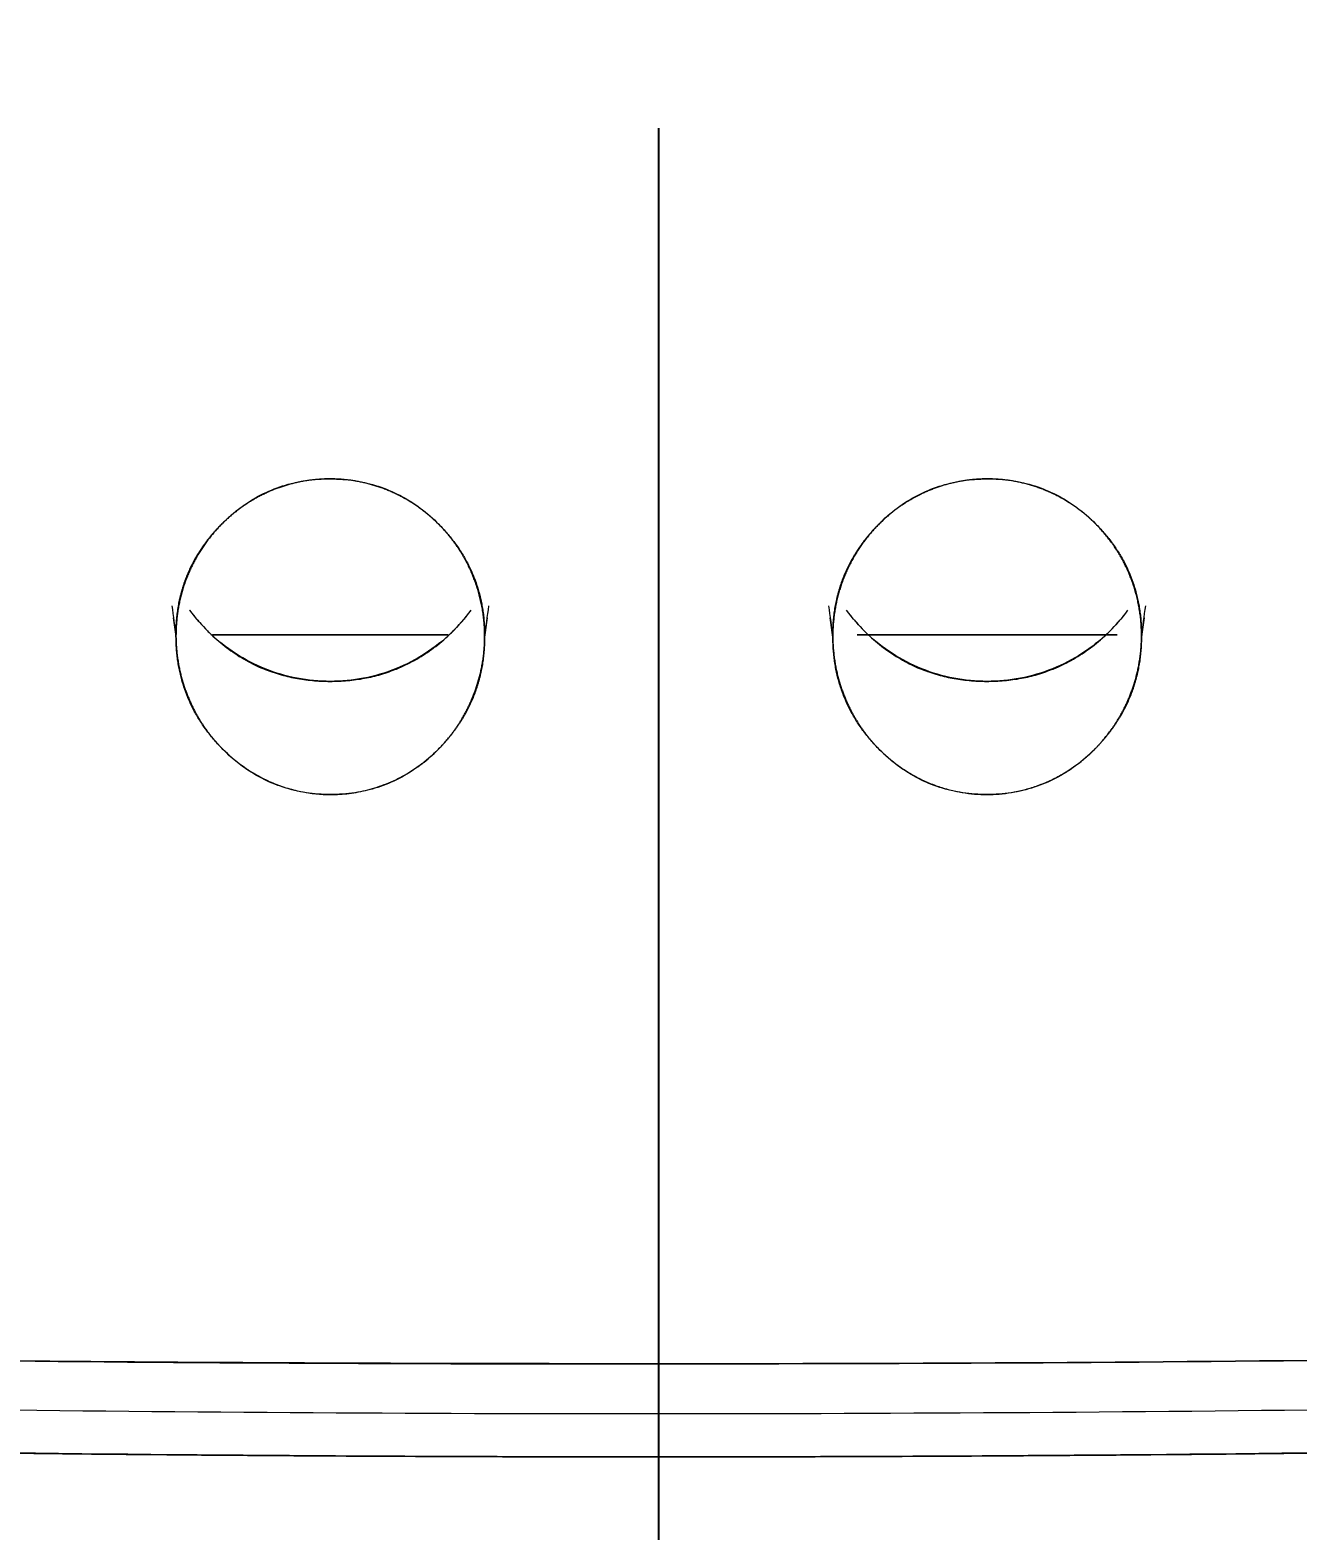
# Model space of a CAD drawing. Header units: inches. Extents: x 1105 to 1525, y -292 to 302.
# Drawn here: x 1208.25 to 1214.19, y 202.73 to 209.77 of the extents above; entities that cross this region are included whole.
import ezdxf

# ---------------------------------------------------------------- set-up
doc = ezdxf.new("R2010")
doc.units = ezdxf.units.IN
doc.header["$LTSCALE"] = 2.42
doc.header["$MEASUREMENT"] = 0
doc.header["$PDMODE"] = 3
doc.header["$PDSIZE"] = 0.3125
doc.linetypes.add('CENTER2', pattern=[1.125, 0.75, -0.125, 0.125, -0.125])
doc.layers.get('0').update_dxf_attribs({"linetype": 'CONTINUOUS'})
doc.layers.get('Defpoints').update_dxf_attribs({"linetype": 'CONTINUOUS'})
doc.layers.add('CENTER', color=1, linetype='CENTER2')
doc.layers.add('DIM', color=3, linetype='CONTINUOUS', lineweight=18)
doc.styles.get("Standard").update_dxf_attribs({"font": 'arial.ttf', "width": 0.8})
doc.dimstyles.new('ISO-25', dxfattribs={"dimtxt": 5, "dimasz": 2.5, "dimexe": 1.25, "dimexo": 0.625, "dimgap": 2, "dimtad": 1, "dimtih": 1, "dimtoh": 1, "dimdec": 1, "dimdsep": 46, "dimtxsty": 'Standard', "dimcen": 0, "dimclrd": 3, "dimclre": 3, "dimclrt": 4, "dimadec": 0, "dimazin": 0, "dimtfac": 1, "dimtdec": 1, "dimtmove": 0, "dimatfit": 3, "dimfxl": 1, "dimarcsym": 0})

# ---------------------------------------------------------------- blocks, each defined once
blk = doc.blocks.new('*D2')
at = {"layer": 'Defpoints', "color": 0, "transparency": 16777216}
for p in [(1211.2005, 267.02), (1309.6383, 267.02), (1211.2005, 196.6188)]:
    blk.add_point(p, dxfattribs=at)
at = {"layer": 'DIM', "color": 3, "lineweight": -2, "transparency": 16777216}
for p, q in [((1211.8255, 267.02), (1310.8883, 267.02)), ((1309.6383, 262.02), (1309.6383, 236.3722)), ((1309.6383, 201.6188), (1309.6383, 227.2665)), ((1211.8255, 196.6188), (1310.8883, 196.6188))]:
    blk.add_line(p, q, dxfattribs=at)
at = {"layer": 'DIM', "color": 3, "transparency": 16777216}
for points in [[(1308.805, 262.02), (1310.4717, 262.02), (1309.6383, 267.02)], [(1308.805, 201.6188), (1310.4717, 201.6188), (1309.6383, 196.6188)]]:
    blk.add_solid(points, dxfattribs=at)
at = {"layer": 'DIM', "color": 4, "transparency": 16777216, "insert": (1309.6383, 231.8194), "char_height": 5, "attachment_point": 5}
blk.add_mtext('70.4', dxfattribs=at)

msp = doc.modelspace()

# ---------------------------------------------------------------- linework, layer by layer
at = {"linetype": 'Continuous', "lineweight": 18}
for points, degree, knots in [([(1211.2005, 197.3335), (1208.9894, 197.3335), (1204.5666, 197.3897), (1197.9964, 197.6419), (1191.5539, 198.0594), (1185.3002, 198.6384), (1179.2959, 199.3732), (1173.5992, 200.2566), (1168.2643, 201.2804), (1163.3428, 202.4345), (1158.8825, 203.7078), (1154.926, 205.0881), (1151.5112, 206.5622), (1148.6716, 208.1157), (1146.4339, 209.7338), (1144.8201, 211.4008), (1143.8455, 213.1008), (1143.6282, 214.2451), (1143.6282, 214.8172)], 3, [0, 0, 0, 0, 0.0625, 0.125, 0.1875, 0.25, 0.3125, 0.375, 0.4375, 0.5, 0.5625, 0.625, 0.6875, 0.75, 0.8125, 0.875, 0.9375, 1, 1, 1, 1]), ([(1278.7728, 214.8172), (1278.7728, 214.2451), (1278.5555, 213.1008), (1277.5809, 211.4008), (1275.9671, 209.7338), (1273.7294, 208.1157), (1270.8898, 206.5623), (1267.475, 205.0882), (1263.5185, 203.7078), (1259.0582, 202.4345), (1254.1367, 201.2804), (1248.8018, 200.2566), (1243.1051, 199.3732), (1237.1008, 198.6384), (1230.8471, 198.0594), (1224.4046, 197.6419), (1217.8344, 197.3897), (1213.4116, 197.3335), (1211.2005, 197.3335)], 3, [0, 0, 0, 0, 0.0625, 0.125, 0.1875, 0.25, 0.3125, 0.375, 0.4375, 0.5, 0.5625, 0.625, 0.6875, 0.75, 0.8125, 0.875, 0.9375, 1, 1, 1, 1]), ([(1143.64, 214.4915), (1143.6528, 214.3141), (1143.7137, 213.8507), (1143.9269, 213.1028), (1144.3327, 212.2509), (1145.0892, 211.123), (1146.435, 209.7339), (1148.671, 208.1157), (1151.5127, 206.5624), (1154.9252, 205.0881), (1158.884, 203.7082), (1163.3422, 202.4343), (1168.2656, 201.2807), (1175.3767, 199.9152), (1185.1754, 198.5604), (1195.8067, 197.7259), (1204.5668, 197.3898), (1208.9893, 197.3335), (1211.2005, 197.3335)], 3, [0, 0, 0, 0, 0.019623, 0.051248, 0.082873, 0.114498, 0.177749, 0.240999, 0.304249, 0.367499, 0.430749, 0.493999, 0.557249, 0.620499, 0.747, 0.8735, 0.93675, 1, 1, 1, 1]), ([(1211.2005, 197.3335), (1213.4117, 197.3335), (1217.8342, 197.3898), (1226.5943, 197.7259), (1237.2256, 198.5604), (1247.0244, 199.9152), (1254.1354, 201.2807), (1259.0588, 202.4343), (1263.517, 203.7082), (1267.4758, 205.0881), (1270.8883, 206.5624), (1273.7299, 208.1157), (1275.5936, 209.4643), (1276.7733, 210.5673), (1277.7437, 211.6842), (1278.4933, 212.9931), (1278.7275, 214.0277), (1278.761, 214.4911)], 3, [0, 0, 0, 0, 0.063251, 0.126502, 0.253004, 0.379507, 0.442758, 0.506009, 0.56926, 0.632511, 0.695762, 0.759013, 0.822264, 0.85389, 0.885516, 0.948767, 1, 1, 1, 1]), ([(1143.9295, 213.0839), (1143.9841, 212.8998), (1144.1834, 212.3318), (1144.6379, 211.4837), (1145.2717, 210.6188), (1145.8671, 209.9587), (1146.418, 209.4238), (1147.179, 208.7599), (1148.2489, 207.9551), (1149.6564, 207.063), (1151.1044, 206.2669), (1152.6248, 205.5224), (1154.3819, 204.752), (1156.5304, 203.9171), (1159.0383, 203.0598), (1161.823, 202.2232), (1164.8105, 201.4329), (1167.8676, 200.7208), (1170.7913, 200.1178), (1173.4211, 199.6307), (1175.9188, 199.2099), (1178.5313, 198.8102), (1181.1796, 198.4476), (1183.8052, 198.126), (1186.3593, 197.8451), (1189.2101, 197.5679), (1192.5157, 197.2923), (1196.4288, 197.0274), (1200.9871, 196.7999), (1205.9859, 196.646), (1209.4619, 196.6156), (1211.2005, 196.6188)], 3, [0, 0, 0, 0, 0.01728, 0.053972, 0.083846, 0.106938, 0.125948, 0.145029, 0.183541, 0.221259, 0.25406, 0.283655, 0.317725, 0.357015, 0.399462, 0.442134, 0.485013, 0.527816, 0.565884, 0.597582, 0.625249, 0.655745, 0.689112, 0.715621, 0.743397, 0.772856, 0.807526, 0.848212, 0.894911, 0.947625, 1, 1, 1, 1]), ([(1211.2005, 196.6187), (1212.9275, 196.6156), (1216.3817, 196.6455), (1221.3499, 196.7975), (1225.8822, 197.0223), (1229.7737, 197.284), (1233.0617, 197.5564), (1235.8979, 197.8303), (1238.4394, 198.1079), (1241.0527, 198.4258), (1243.6893, 198.7842), (1246.2912, 199.1794), (1248.7797, 199.5955), (1251.4007, 200.0771), (1254.3163, 200.6735), (1257.3669, 201.3778), (1260.3507, 202.1596), (1263.1348, 202.9874), (1265.6452, 203.8358), (1267.799, 204.6622), (1269.5632, 205.4248), (1271.0923, 206.1619), (1272.552, 206.9506), (1273.9866, 207.8418), (1275.0913, 208.6552), (1275.8914, 209.3394), (1276.4739, 209.8958), (1277.0909, 210.5715), (1277.7334, 211.4382), (1278.2011, 212.297), (1278.407, 212.877), (1278.4665, 213.0777)], 3, [0, 0, 0, 0, 0.052064, 0.104502, 0.150958, 0.191431, 0.22592, 0.255225, 0.282857, 0.309228, 0.34242, 0.372757, 0.40028, 0.431812, 0.469681, 0.51226, 0.554914, 0.597363, 0.639585, 0.678668, 0.712558, 0.741996, 0.774623, 0.812204, 0.851455, 0.871332, 0.891416, 0.915275, 0.945229, 0.981313, 1, 1, 1, 1]), ([(1275.2769, 209.273), (1274.1945, 208.2636), (1270.1324, 205.7254), (1262.855, 202.9064), (1253.5924, 200.509), (1242.7007, 198.6254), (1230.5986, 197.3279), (1217.7503, 196.6664), (1211.2005, 196.6664)], 2, [0, 0, 0, 0.093758, 0.244799, 0.395839, 0.546879, 0.697919, 0.84896, 1, 1, 1]), ([(1208.9365, 206.9221), (1208.9365, 206.9273), (1208.9365, 206.9377), (1208.9368, 206.9531), (1208.9374, 206.9685), (1208.9382, 206.9837), (1208.9393, 206.9988), (1208.9407, 207.0137), (1208.9424, 207.0286), (1208.9444, 207.0433), (1208.9466, 207.058), (1208.9491, 207.0724), (1208.9519, 207.0868), (1208.9549, 207.1011), (1208.9582, 207.1152), (1208.9618, 207.1293), (1208.9657, 207.1432), (1208.9699, 207.1569), (1208.9743, 207.1706), (1208.979, 207.1842), (1208.984, 207.1976), (1208.9892, 207.2109), (1208.9948, 207.2241), (1209.0006, 207.2372), (1209.0067, 207.2501), (1209.013, 207.263), (1209.0197, 207.2757), (1209.0266, 207.2883), (1209.0337, 207.3008), (1209.0412, 207.3131), (1209.0489, 207.3254), (1209.0569, 207.3375), (1209.0652, 207.3495), (1209.0738, 207.3614), (1209.0826, 207.3731), (1209.0917, 207.3848), (1209.1011, 207.3963), (1209.1108, 207.4078), (1209.1207, 207.419), (1209.1309, 207.4302), (1209.1414, 207.4413), (1209.1756, 207.4761), (1209.2369, 207.5295), (1209.3328, 207.5895), (1209.436, 207.6321), (1209.5462, 207.6573), (1209.6609, 207.6649), (1209.7755, 207.6566), (1209.8856, 207.6308), (1209.9887, 207.5876), (1210.0845, 207.5271), (1210.1493, 207.4703), (1210.1895, 207.4283), (1210.2087, 207.4069), (1210.2269, 207.385), (1210.2441, 207.3627), (1210.2603, 207.34), (1210.2755, 207.3168), (1210.2898, 207.2932), (1210.303, 207.2692), (1210.3152, 207.2448), (1210.3264, 207.2199), (1210.3367, 207.1947), (1210.3459, 207.169), (1210.3542, 207.1428), (1210.3614, 207.1163), (1210.3677, 207.0893), (1210.3729, 207.0619), (1210.3772, 207.0341), (1210.3804, 207.0058), (1210.3827, 206.9772), (1210.384, 206.9481), (1210.384, 206.9286), (1210.384, 206.9188)], 3, [0, 0, 0, 0, 0.006744, 0.013439, 0.020085, 0.026686, 0.033244, 0.03976, 0.046238, 0.052679, 0.059086, 0.065462, 0.071809, 0.078129, 0.084426, 0.090701, 0.096958, 0.103198, 0.109425, 0.115642, 0.121851, 0.128054, 0.134255, 0.140456, 0.146659, 0.152869, 0.159086, 0.165315, 0.171557, 0.177816, 0.184093, 0.190392, 0.196715, 0.203065, 0.209444, 0.215855, 0.2223, 0.228781, 0.235301, 0.241862, 0.248467, 0.255117, 0.305417, 0.353779, 0.401458, 0.449766, 0.49997, 0.550144, 0.598451, 0.646169, 0.694621, 0.745066, 0.757689, 0.770154, 0.782477, 0.794675, 0.806765, 0.818763, 0.830687, 0.842556, 0.854387, 0.866198, 0.878009, 0.889837, 0.901701, 0.913619, 0.925609, 0.937688, 0.949873, 0.96218, 0.974627, 0.987229, 1, 1, 1, 1]), ([(1210.384, 206.9188), (1210.3841, 206.9235), (1210.3841, 206.9329), (1210.3838, 206.9471), (1210.3832, 206.9612), (1210.3824, 206.9752), (1210.3813, 206.9892), (1210.38, 207.0031), (1210.3784, 207.0169), (1210.3766, 207.0307), (1210.3745, 207.0444), (1210.3722, 207.0579), (1210.3696, 207.0714), (1210.3668, 207.0848), (1210.3638, 207.0981), (1210.3605, 207.1113), (1210.3571, 207.1244), (1210.3533, 207.1374), (1210.3494, 207.1502), (1210.3453, 207.163), (1210.3409, 207.1756), (1210.3363, 207.1881), (1210.3315, 207.2004), (1210.3266, 207.2127), (1210.3214, 207.2248), (1210.316, 207.2368), (1210.3104, 207.2486), (1210.3047, 207.2603), (1210.2988, 207.2718), (1210.2926, 207.2832), (1210.2863, 207.2945), (1210.2799, 207.3056), (1210.2733, 207.3165), (1210.2665, 207.3273), (1210.2595, 207.3379), (1210.2524, 207.3484), (1210.2451, 207.3587), (1210.2377, 207.3688), (1210.2302, 207.3788), (1210.2225, 207.3887), (1210.2146, 207.3983), (1210.2067, 207.4078), (1210.1986, 207.4171), (1210.1904, 207.4262), (1210.182, 207.4352), (1210.1736, 207.444), (1210.165, 207.4526), (1210.1563, 207.4611), (1210.1475, 207.4693), (1210.1387, 207.4774), (1210.1297, 207.4853), (1210.1206, 207.4931), (1210.1114, 207.5006), (1210.1022, 207.508), (1210.0929, 207.5152), (1210.0835, 207.5223), (1210.074, 207.5291), (1210.0644, 207.5358), (1210.0548, 207.5423), (1210.0451, 207.5486), (1210.0354, 207.5547), (1210.0255, 207.5607), (1210.0157, 207.5664), (1210.0058, 207.572), (1209.9958, 207.5775), (1209.9858, 207.5827), (1209.9758, 207.5878), (1209.9657, 207.5927), (1209.9556, 207.5974), (1209.9455, 207.6019), (1209.9353, 207.6063), (1209.9251, 207.6105), (1209.9149, 207.6145), (1209.9046, 207.6183), (1209.8944, 207.622), (1209.8841, 207.6255), (1209.8739, 207.6289), (1209.8636, 207.632), (1209.8533, 207.635), (1209.8431, 207.6379), (1209.8328, 207.6405), (1209.8225, 207.6431), (1209.8123, 207.6454), (1209.802, 207.6476), (1209.7918, 207.6496), (1209.7815, 207.6515), (1209.7713, 207.6532), (1209.7612, 207.6548), (1209.751, 207.6562), (1209.7409, 207.6575), (1209.7307, 207.6586), (1209.7207, 207.6595), (1209.7106, 207.6603), (1209.7006, 207.661), (1209.6906, 207.6615), (1209.6807, 207.6619), (1209.6708, 207.6621), (1209.658, 207.6623), (1209.6422, 207.6621), (1209.6235, 207.6614), (1209.6047, 207.6602), (1209.5858, 207.6585), (1209.5668, 207.6563), (1209.5478, 207.6535), (1209.5288, 207.6503), (1209.5098, 207.6464), (1209.4907, 207.6421), (1209.4717, 207.6372), (1209.4526, 207.6317), (1209.4337, 207.6256), (1209.4148, 207.619), (1209.396, 207.6119), (1209.3772, 207.6041), (1209.3586, 207.5958), (1209.3402, 207.5869), (1209.3218, 207.5775), (1209.3037, 207.5674), (1209.2858, 207.5568), (1209.268, 207.5456), (1209.2505, 207.5338), (1209.2333, 207.5214), (1209.2163, 207.5085), (1209.1997, 207.495), (1209.1833, 207.4809), (1209.1673, 207.4662), (1209.1516, 207.451), (1209.1363, 207.4353), (1209.1214, 207.419), (1209.107, 207.4022), (1209.093, 207.3848), (1209.0794, 207.3669), (1209.0663, 207.3485), (1209.0538, 207.3296), (1209.0417, 207.3103), (1209.0303, 207.2904), (1209.0193, 207.2701), (1209.009, 207.2493), (1208.9993, 207.2281), (1208.9902, 207.2065), (1208.9817, 207.1845), (1208.9739, 207.1622), (1208.9668, 207.1394), (1208.9604, 207.1163), (1208.9547, 207.0929), (1208.9498, 207.0693), (1208.9456, 207.0453), (1208.9422, 207.021), (1208.9395, 206.9966), (1208.9377, 206.9719), (1208.9366, 206.9471), (1208.9365, 206.9305), (1208.9365, 206.9221)], 3, [0, 0, 0, 0, 0.006163, 0.012305, 0.018427, 0.024528, 0.03061, 0.036671, 0.042712, 0.048732, 0.054733, 0.060713, 0.066672, 0.072612, 0.078531, 0.08443, 0.090309, 0.096167, 0.102005, 0.107823, 0.113621, 0.119398, 0.125156, 0.130893, 0.136609, 0.142306, 0.147982, 0.153638, 0.159274, 0.16489, 0.170485, 0.176061, 0.181616, 0.187151, 0.192666, 0.19816, 0.203635, 0.209089, 0.214523, 0.219937, 0.225332, 0.230705, 0.236059, 0.241393, 0.246707, 0.252, 0.257274, 0.262528, 0.267761, 0.272975, 0.278168, 0.283342, 0.288495, 0.293629, 0.298743, 0.303836, 0.30891, 0.313964, 0.318998, 0.324012, 0.329007, 0.333981, 0.338936, 0.343871, 0.348786, 0.353682, 0.358557, 0.363413, 0.368249, 0.373066, 0.377863, 0.38264, 0.387398, 0.392136, 0.396854, 0.401553, 0.406233, 0.410893, 0.415533, 0.420154, 0.424756, 0.429338, 0.4339, 0.438444, 0.442968, 0.447473, 0.451958, 0.456425, 0.460872, 0.4653, 0.469708, 0.474098, 0.478469, 0.48282, 0.487153, 0.491466, 0.495761, 0.500037, 0.508108, 0.516229, 0.5244, 0.532622, 0.540893, 0.549216, 0.557588, 0.566012, 0.574487, 0.583013, 0.591591, 0.60022, 0.608901, 0.617634, 0.626419, 0.635257, 0.644146, 0.653089, 0.662084, 0.671131, 0.680232, 0.689386, 0.698593, 0.707853, 0.717167, 0.726534, 0.735954, 0.745429, 0.754957, 0.76454, 0.774176, 0.783867, 0.793611, 0.80341, 0.813264, 0.823172, 0.833134, 0.843151, 0.853223, 0.863349, 0.87353, 0.883766, 0.894057, 0.904404, 0.914805, 0.925261, 0.935772, 0.946338, 0.95696, 0.967637, 0.978369, 0.989157, 1, 1, 1, 1]), ([(1212.017, 206.9188), (1212.017, 206.9239), (1212.0169, 206.9342), (1212.0172, 206.9496), (1212.0178, 206.9649), (1212.0187, 206.9801), (1212.0198, 206.9952), (1212.0212, 207.0101), (1212.0228, 207.0249), (1212.0248, 207.0396), (1212.027, 207.0542), (1212.0295, 207.0687), (1212.0322, 207.0831), (1212.0353, 207.0973), (1212.0386, 207.1115), (1212.0422, 207.1255), (1212.046, 207.1394), (1212.0502, 207.1532), (1212.0546, 207.1668), (1212.0592, 207.1804), (1212.0642, 207.1938), (1212.0694, 207.2071), (1212.0749, 207.2203), (1212.0807, 207.2334), (1212.0868, 207.2464), (1212.0931, 207.2592), (1212.0997, 207.272), (1212.1066, 207.2846), (1212.1137, 207.2971), (1212.1211, 207.3095), (1212.1288, 207.3218), (1212.1368, 207.3339), (1212.145, 207.346), (1212.1535, 207.3579), (1212.1623, 207.3697), (1212.1714, 207.3814), (1212.1807, 207.3929), (1212.1904, 207.4044), (1212.2002, 207.4157), (1212.2104, 207.427), (1212.2208, 207.4381), (1212.255, 207.4732), (1212.3163, 207.527), (1212.4121, 207.5875), (1212.5152, 207.6308), (1212.6254, 207.6566), (1212.7401, 207.6649), (1212.8548, 207.6573), (1212.965, 207.6321), (1213.0682, 207.5895), (1213.1642, 207.5295), (1213.229, 207.473), (1213.2693, 207.4313), (1213.2886, 207.4099), (1213.3068, 207.3881), (1213.3241, 207.3659), (1213.3403, 207.3432), (1213.3556, 207.3201), (1213.3699, 207.2966), (1213.3831, 207.2727), (1213.3954, 207.2483), (1213.4067, 207.2235), (1213.4169, 207.1982), (1213.4262, 207.1726), (1213.4345, 207.1464), (1213.4418, 207.1199), (1213.448, 207.0929), (1213.4533, 207.0655), (1213.4576, 207.0377), (1213.4609, 207.0094), (1213.4631, 206.9807), (1213.4644, 206.9516), (1213.4645, 206.932), (1213.4645, 206.9221)], 3, [0, 0, 0, 0, 0.006721, 0.013394, 0.020021, 0.026603, 0.033144, 0.039644, 0.046107, 0.052535, 0.05893, 0.065295, 0.071632, 0.077944, 0.084232, 0.0905, 0.09675, 0.102985, 0.109207, 0.115419, 0.121624, 0.127823, 0.134021, 0.140219, 0.14642, 0.152628, 0.158843, 0.16507, 0.17131, 0.177567, 0.183843, 0.19014, 0.196461, 0.202809, 0.209186, 0.215594, 0.222037, 0.228515, 0.235033, 0.241591, 0.248192, 0.254839, 0.305274, 0.353728, 0.401464, 0.449807, 0.500036, 0.550228, 0.598537, 0.646235, 0.694635, 0.74499, 0.757608, 0.770068, 0.782386, 0.794578, 0.806661, 0.818653, 0.830572, 0.842435, 0.854261, 0.866069, 0.877877, 0.889705, 0.90157, 0.913492, 0.925488, 0.937576, 0.949775, 0.9621, 0.974569, 0.987197, 1, 1, 1, 1]), ([(1213.4645, 206.9221), (1213.4645, 206.9267), (1213.4645, 206.9359), (1213.4642, 206.9497), (1213.4637, 206.9634), (1213.463, 206.9771), (1213.4619, 206.9907), (1213.4607, 207.0043), (1213.4592, 207.0178), (1213.4574, 207.0312), (1213.4555, 207.0445), (1213.4532, 207.0578), (1213.4508, 207.071), (1213.4481, 207.0841), (1213.4452, 207.0971), (1213.4421, 207.11), (1213.4388, 207.1228), (1213.4352, 207.1356), (1213.4315, 207.1482), (1213.4275, 207.1607), (1213.4233, 207.1731), (1213.4189, 207.1854), (1213.4143, 207.1976), (1213.4095, 207.2097), (1213.4045, 207.2216), (1213.3993, 207.2334), (1213.3939, 207.2451), (1213.3884, 207.2567), (1213.3826, 207.2681), (1213.3767, 207.2794), (1213.3706, 207.2906), (1213.3643, 207.3016), (1213.3579, 207.3124), (1213.3513, 207.3232), (1213.3445, 207.3337), (1213.3376, 207.3442), (1213.3305, 207.3544), (1213.3232, 207.3646), (1213.3158, 207.3745), (1213.3083, 207.3844), (1213.3006, 207.394), (1213.2928, 207.4035), (1213.2849, 207.4128), (1213.2768, 207.422), (1213.2686, 207.431), (1213.2602, 207.4399), (1213.2518, 207.4485), (1213.2432, 207.4571), (1213.2345, 207.4654), (1213.2258, 207.4736), (1213.2169, 207.4816), (1213.2079, 207.4894), (1213.1988, 207.497), (1213.1896, 207.5045), (1213.1803, 207.5118), (1213.1709, 207.519), (1213.1615, 207.5259), (1213.1519, 207.5327), (1213.1423, 207.5393), (1213.1326, 207.5457), (1213.1228, 207.552), (1213.113, 207.5581), (1213.1031, 207.564), (1213.0932, 207.5697), (1213.0831, 207.5752), (1213.0731, 207.5806), (1213.063, 207.5858), (1213.0528, 207.5908), (1213.0426, 207.5957), (1213.0323, 207.6003), (1213.022, 207.6048), (1213.0117, 207.6091), (1213.0013, 207.6133), (1212.991, 207.6172), (1212.9805, 207.621), (1212.9701, 207.6247), (1212.9596, 207.6281), (1212.9492, 207.6314), (1212.9387, 207.6345), (1212.9282, 207.6374), (1212.9177, 207.6402), (1212.9071, 207.6428), (1212.8966, 207.6452), (1212.8861, 207.6475), (1212.8756, 207.6496), (1212.8651, 207.6515), (1212.8546, 207.6533), (1212.8441, 207.6549), (1212.8336, 207.6563), (1212.8231, 207.6576), (1212.8126, 207.6587), (1212.8022, 207.6597), (1212.7918, 207.6605), (1212.7814, 207.6611), (1212.771, 207.6616), (1212.7607, 207.662), (1212.7504, 207.6622), (1212.7376, 207.6622), (1212.7222, 207.662), (1212.7042, 207.6613), (1212.686, 207.66), (1212.6678, 207.6584), (1212.6494, 207.6562), (1212.631, 207.6535), (1212.6125, 207.6503), (1212.594, 207.6466), (1212.5754, 207.6424), (1212.5568, 207.6376), (1212.5382, 207.6323), (1212.5196, 207.6265), (1212.501, 207.6201), (1212.4825, 207.6131), (1212.464, 207.6056), (1212.4456, 207.5975), (1212.4273, 207.5889), (1212.4091, 207.5796), (1212.3911, 207.5698), (1212.3732, 207.5594), (1212.3555, 207.5484), (1212.338, 207.5368), (1212.3208, 207.5247), (1212.3037, 207.5119), (1212.2869, 207.4986), (1212.2705, 207.4847), (1212.2543, 207.4702), (1212.2384, 207.4551), (1212.2229, 207.4394), (1212.2078, 207.4232), (1212.1931, 207.4064), (1212.1788, 207.3891), (1212.1649, 207.3712), (1212.1516, 207.3528), (1212.1387, 207.3338), (1212.1263, 207.3143), (1212.1145, 207.2943), (1212.1032, 207.2738), (1212.0925, 207.2528), (1212.0825, 207.2314), (1212.073, 207.2095), (1212.0643, 207.1872), (1212.0562, 207.1644), (1212.0488, 207.1413), (1212.0421, 207.1178), (1212.0361, 207.0939), (1212.0309, 207.0697), (1212.0265, 207.0451), (1212.0229, 207.0203), (1212.0201, 206.9952), (1212.0182, 206.9699), (1212.017, 206.9444), (1212.017, 206.9273), (1212.017, 206.9188)], 3, [0, 0, 0, 0, 0.005992, 0.011968, 0.017926, 0.023868, 0.029792, 0.0357, 0.041592, 0.047466, 0.053323, 0.059164, 0.064988, 0.070795, 0.076585, 0.082359, 0.088115, 0.093855, 0.099578, 0.105285, 0.110975, 0.116647, 0.122304, 0.127943, 0.133566, 0.139172, 0.144762, 0.150334, 0.155891, 0.16143, 0.166953, 0.172459, 0.177949, 0.183422, 0.188878, 0.194318, 0.199741, 0.205148, 0.210538, 0.215912, 0.221269, 0.22661, 0.231934, 0.237242, 0.242533, 0.247808, 0.253067, 0.258309, 0.263535, 0.268744, 0.273937, 0.279114, 0.284274, 0.289418, 0.294546, 0.299658, 0.304753, 0.309832, 0.314895, 0.319942, 0.324972, 0.329987, 0.334985, 0.339967, 0.344934, 0.349884, 0.354818, 0.359736, 0.364638, 0.369525, 0.374395, 0.379249, 0.384088, 0.388911, 0.393717, 0.398508, 0.403284, 0.408043, 0.412787, 0.417515, 0.422228, 0.426925, 0.431606, 0.436272, 0.440922, 0.445557, 0.450176, 0.454779, 0.459368, 0.463941, 0.468498, 0.473041, 0.477568, 0.482079, 0.486576, 0.491057, 0.495524, 0.499975, 0.507731, 0.51555, 0.523431, 0.531375, 0.539381, 0.547451, 0.555583, 0.563779, 0.572039, 0.580362, 0.588749, 0.5972, 0.605715, 0.614295, 0.622938, 0.631646, 0.640419, 0.649257, 0.658159, 0.667127, 0.67616, 0.685257, 0.69442, 0.703649, 0.712943, 0.722302, 0.731727, 0.741218, 0.750774, 0.760397, 0.770085, 0.779839, 0.78966, 0.799546, 0.809499, 0.819518, 0.829603, 0.839754, 0.849972, 0.860256, 0.870606, 0.881023, 0.891506, 0.902056, 0.912673, 0.923356, 0.934105, 0.944921, 0.955804, 0.966753, 0.977769, 0.988851, 1, 1, 1, 1]), ([(1209.0003, 207.0471), (1209.0415, 206.9907), (1209.3283, 206.7131), (1209.991, 206.7124), (1210.2797, 206.9906), (1210.3209, 207.0471)], 2, [0, 0, 0, 0.092688, 0.499886, 0.907083, 1, 1, 1]), ([(1210.3195, 207.0473), (1210.2919, 207.0086), (1210.2606, 206.9723), (1210.1892, 206.9033), (1210.1485, 206.8711), (1210.0614, 206.8149), (1210.015, 206.7909), (1209.9183, 206.7522), (1209.8679, 206.7375), (1209.7652, 206.7177), (1209.7129, 206.7128), (1209.6082, 206.7128), (1209.5558, 206.7177), (1209.4531, 206.7375), (1209.4027, 206.7522), (1209.306, 206.7909), (1209.2596, 206.8149), (1209.1725, 206.8711), (1209.1318, 206.9033), (1209.0604, 206.9723), (1209.0291, 207.0086), (1209.0016, 207.0473)], 3, [0, 0, 0, 0, 0.094279, 0.094279, 0.195709, 0.195709, 0.29714, 0.29714, 0.39857, 0.39857, 0.5, 0.5, 0.60143, 0.60143, 0.70286, 0.70286, 0.80429, 0.80429, 0.905721, 0.905721, 1, 1, 1, 1]), ([(1212.0803, 207.0471), (1212.1215, 206.9907), (1212.4083, 206.7131), (1213.071, 206.7124), (1213.3597, 206.9906), (1213.4009, 207.0471)], 2, [0, 0, 0, 0.092688, 0.499886, 0.907083, 1, 1, 1]), ([(1213.3995, 207.0473), (1213.3719, 207.0086), (1213.3406, 206.9723), (1213.2692, 206.9033), (1213.2285, 206.8711), (1213.1414, 206.8149), (1213.095, 206.7909), (1212.9983, 206.7522), (1212.9479, 206.7375), (1212.8452, 206.7177), (1212.7929, 206.7128), (1212.6882, 206.7128), (1212.6358, 206.7177), (1212.5331, 206.7375), (1212.4827, 206.7522), (1212.386, 206.7909), (1212.3396, 206.8149), (1212.2525, 206.8711), (1212.2118, 206.9033), (1212.1404, 206.9723), (1212.1091, 207.0086), (1212.0816, 207.0473)], 3, [0, 0, 0, 0, 0.094279, 0.094279, 0.195709, 0.195709, 0.29714, 0.29714, 0.39857, 0.39857, 0.5, 0.5, 0.60143, 0.60143, 0.70286, 0.70286, 0.80429, 0.80429, 0.905721, 0.905721, 1, 1, 1, 1]), ([(1210.384, 206.9188), (1210.384, 206.9136), (1210.3839, 206.9034), (1210.3833, 206.8881), (1210.3825, 206.873), (1210.3815, 206.8579), (1210.3802, 206.843), (1210.3786, 206.8282), (1210.3767, 206.8135), (1210.3746, 206.7989), (1210.3722, 206.7844), (1210.3695, 206.77), (1210.3666, 206.7558), (1210.3634, 206.7417), (1210.36, 206.7276), (1210.3562, 206.7137), (1210.3522, 206.6999), (1210.348, 206.6863), (1210.3434, 206.6727), (1210.3386, 206.6592), (1210.3335, 206.6459), (1210.3282, 206.6327), (1210.3226, 206.6196), (1210.3167, 206.6066), (1210.3106, 206.5937), (1210.3041, 206.5809), (1210.2974, 206.5683), (1210.2905, 206.5557), (1210.2833, 206.5433), (1210.2758, 206.531), (1210.268, 206.5188), (1210.26, 206.5067), (1210.2517, 206.4947), (1210.2431, 206.4829), (1210.2343, 206.4711), (1210.2252, 206.4595), (1210.2158, 206.448), (1210.2061, 206.4366), (1210.1962, 206.4253), (1210.186, 206.4141), (1210.1756, 206.4031), (1210.1414, 206.3683), (1210.0804, 206.3149), (1209.9852, 206.255), (1209.883, 206.2123), (1209.7742, 206.1871), (1209.661, 206.1792), (1209.5478, 206.1874), (1209.4388, 206.213), (1209.3365, 206.2561), (1209.2412, 206.3163), (1209.1765, 206.3729), (1209.1362, 206.4147), (1209.1169, 206.4361), (1209.0986, 206.458), (1209.0813, 206.4803), (1209.0649, 206.5029), (1209.0496, 206.526), (1209.0352, 206.5495), (1209.0218, 206.5735), (1209.0093, 206.5978), (1208.9979, 206.6226), (1208.9874, 206.6477), (1208.9779, 206.6733), (1208.9693, 206.6993), (1208.9618, 206.7258), (1208.9552, 206.7526), (1208.9496, 206.7798), (1208.945, 206.8075), (1208.9414, 206.8356), (1208.9388, 206.8641), (1208.937, 206.893), (1208.9367, 206.9124), (1208.9365, 206.9221)], 3, [0, 0, 0, 0, 0.006705, 0.013364, 0.019978, 0.026549, 0.03308, 0.039573, 0.046029, 0.052453, 0.058845, 0.065208, 0.071544, 0.077857, 0.084148, 0.09042, 0.096676, 0.102917, 0.109147, 0.115369, 0.121584, 0.127796, 0.134006, 0.140218, 0.146434, 0.152657, 0.15889, 0.165134, 0.171393, 0.177669, 0.183964, 0.190282, 0.196624, 0.202993, 0.209392, 0.215823, 0.222287, 0.228789, 0.235329, 0.24191, 0.248534, 0.255204, 0.305627, 0.353988, 0.401531, 0.449559, 0.499329, 0.549146, 0.597261, 0.644926, 0.693427, 0.743996, 0.756702, 0.76925, 0.781655, 0.793933, 0.8061, 0.818174, 0.83017, 0.842108, 0.854003, 0.865875, 0.877742, 0.889621, 0.90153, 0.913488, 0.925513, 0.937621, 0.949829, 0.962156, 0.974616, 0.987226, 1, 1, 1, 1]), ([(1208.9365, 206.9221), (1208.9366, 206.9177), (1208.9367, 206.9089), (1208.9371, 206.8959), (1208.9378, 206.8829), (1208.9387, 206.8701), (1208.9397, 206.8575), (1208.941, 206.8451), (1208.9425, 206.8328), (1208.9441, 206.8207), (1208.9459, 206.8088), (1208.9479, 206.797), (1208.95, 206.7854), (1208.9523, 206.774), (1208.9547, 206.7628), (1208.9572, 206.7518), (1208.9599, 206.7409), (1208.9627, 206.7302), (1208.9656, 206.7197), (1208.9686, 206.7094), (1208.9718, 206.6993), (1208.975, 206.6893), (1208.9783, 206.6796), (1208.9817, 206.67), (1208.9852, 206.6606), (1208.9887, 206.6514), (1208.9923, 206.6424), (1208.996, 206.6335), (1208.9997, 206.6249), (1209.0035, 206.6164), (1209.0073, 206.6081), (1209.0111, 206.6), (1209.015, 206.592), (1209.0189, 206.5842), (1209.0228, 206.5766), (1209.0267, 206.5692), (1209.0307, 206.562), (1209.0346, 206.5549), (1209.0386, 206.548), (1209.0425, 206.5412), (1209.0465, 206.5346), (1209.0504, 206.5282), (1209.0543, 206.522), (1209.0582, 206.5159), (1209.0621, 206.5099), (1209.066, 206.5042), (1209.0698, 206.4985), (1209.0736, 206.4931), (1209.0773, 206.4878), (1209.081, 206.4826), (1209.0847, 206.4776), (1209.0883, 206.4727), (1209.0919, 206.468), (1209.0954, 206.4634), (1209.0989, 206.459), (1209.1023, 206.4547), (1209.1056, 206.4505), (1209.1089, 206.4465), (1209.1121, 206.4426), (1209.1153, 206.4389), (1209.1184, 206.4353), (1209.1214, 206.4318), (1209.1243, 206.4284), (1209.1271, 206.4252), (1209.1299, 206.4221), (1209.1326, 206.4191), (1209.1352, 206.4162), (1209.1378, 206.4134), (1209.1402, 206.4108), (1209.1426, 206.4083), (1209.1448, 206.4059), (1209.147, 206.4036), (1209.1491, 206.4015), (1209.1511, 206.3994), (1209.153, 206.3975), (1209.1548, 206.3957), (1209.1656, 206.3848), (1209.1858, 206.3657), (1209.2166, 206.3396), (1209.2483, 206.3155), (1209.2809, 206.2935), (1209.3142, 206.2735), (1209.3481, 206.2556), (1209.3825, 206.2397), (1209.4172, 206.2258), (1209.4521, 206.2138), (1209.4872, 206.2038), (1209.5223, 206.1958), (1209.5573, 206.1896), (1209.5921, 206.1852), (1209.6267, 206.1826), (1209.6787, 206.1812), (1209.7492, 206.1855), (1209.8374, 206.2023), (1209.9251, 206.231), (1210.0105, 206.272), (1210.0918, 206.3255), (1210.1436, 206.3707), (1210.1714, 206.3988), (1210.178, 206.4057), (1210.1849, 206.4131), (1210.1921, 206.421), (1210.1996, 206.4294), (1210.2072, 206.4384), (1210.2151, 206.4478), (1210.2231, 206.4579), (1210.2313, 206.4685), (1210.2396, 206.4796), (1210.248, 206.4914), (1210.2564, 206.5038), (1210.2649, 206.5168), (1210.2735, 206.5304), (1210.282, 206.5447), (1210.2904, 206.5597), (1210.2988, 206.5753), (1210.307, 206.5916), (1210.3151, 206.6086), (1210.3229, 206.6263), (1210.3305, 206.6446), (1210.3378, 206.6637), (1210.3448, 206.6835), (1210.3514, 206.704), (1210.3575, 206.7252), (1210.3631, 206.7471), (1210.3682, 206.7697), (1210.3727, 206.7929), (1210.3765, 206.8169), (1210.3796, 206.8415), (1210.382, 206.8667), (1210.3836, 206.8925), (1210.3839, 206.9099), (1210.384, 206.9188)], 3, [0, 0, 0, 0, 0.005782, 0.011499, 0.017152, 0.02274, 0.028264, 0.033723, 0.039118, 0.044449, 0.049715, 0.054917, 0.060054, 0.065128, 0.070137, 0.075082, 0.079962, 0.084779, 0.089531, 0.094219, 0.098843, 0.103403, 0.107899, 0.11233, 0.116698, 0.121002, 0.125241, 0.129417, 0.133528, 0.137576, 0.14156, 0.14548, 0.149336, 0.153128, 0.156856, 0.16052, 0.16412, 0.167657, 0.17113, 0.174539, 0.177884, 0.181165, 0.184383, 0.187537, 0.190627, 0.193654, 0.196617, 0.199516, 0.202351, 0.205123, 0.207831, 0.210476, 0.213057, 0.215574, 0.218028, 0.220418, 0.222745, 0.225008, 0.227207, 0.229343, 0.231415, 0.233424, 0.235369, 0.237251, 0.23907, 0.240824, 0.242516, 0.244144, 0.245708, 0.247209, 0.248647, 0.250021, 0.251331, 0.252579, 0.253762, 0.254883, 0.25594, 0.27374, 0.291318, 0.308677, 0.325819, 0.342746, 0.359461, 0.375966, 0.392263, 0.408355, 0.424244, 0.439934, 0.455427, 0.470726, 0.485834, 0.500753, 0.538814, 0.577866, 0.617955, 0.659125, 0.701417, 0.744869, 0.748822, 0.75301, 0.757433, 0.762091, 0.766984, 0.772112, 0.777476, 0.783076, 0.788911, 0.794982, 0.801289, 0.807832, 0.814611, 0.821627, 0.828879, 0.836367, 0.844092, 0.852054, 0.860253, 0.868688, 0.877362, 0.886272, 0.89542, 0.904806, 0.914429, 0.924291, 0.93439, 0.944728, 0.955305, 0.96612, 0.977174, 0.988468, 1, 1, 1, 1]), ([(1213.4645, 206.9221), (1213.4644, 206.917), (1213.4643, 206.9067), (1213.4638, 206.8914), (1213.463, 206.8762), (1213.4619, 206.8611), (1213.4606, 206.8461), (1213.459, 206.8313), (1213.4571, 206.8165), (1213.455, 206.8019), (1213.4526, 206.7874), (1213.4499, 206.773), (1213.447, 206.7587), (1213.4438, 206.7445), (1213.4403, 206.7304), (1213.4365, 206.7165), (1213.4325, 206.7026), (1213.4282, 206.6889), (1213.4237, 206.6753), (1213.4189, 206.6618), (1213.4138, 206.6484), (1213.4084, 206.6352), (1213.4028, 206.622), (1213.3968, 206.609), (1213.3907, 206.596), (1213.3842, 206.5832), (1213.3775, 206.5705), (1213.3705, 206.5579), (1213.3633, 206.5455), (1213.3557, 206.5331), (1213.3479, 206.5209), (1213.3399, 206.5087), (1213.3315, 206.4967), (1213.3229, 206.4848), (1213.3141, 206.473), (1213.3049, 206.4614), (1213.2955, 206.4498), (1213.2858, 206.4384), (1213.2759, 206.427), (1213.2656, 206.4158), (1213.2552, 206.4047), (1213.2209, 206.3698), (1213.1598, 206.3163), (1213.0645, 206.2561), (1212.9622, 206.2131), (1212.8532, 206.1874), (1212.7401, 206.1793), (1212.6269, 206.187), (1212.5181, 206.2123), (1212.416, 206.2549), (1212.3207, 206.3148), (1212.2559, 206.3715), (1212.215, 206.4139), (1212.1949, 206.4363), (1212.1758, 206.4593), (1212.1579, 206.4826), (1212.141, 206.5065), (1212.1252, 206.5307), (1212.1104, 206.5555), (1212.0968, 206.5807), (1212.0842, 206.6064), (1212.0727, 206.6325), (1212.0623, 206.6591), (1212.0529, 206.6861), (1212.0447, 206.7136), (1212.0375, 206.7416), (1212.0313, 206.77), (1212.0263, 206.7989), (1212.0223, 206.8282), (1212.0194, 206.858), (1212.0175, 206.8882), (1212.0172, 206.9085), (1212.017, 206.9188)], 3, [0, 0, 0, 0, 0.006727, 0.013407, 0.020042, 0.026634, 0.033185, 0.039698, 0.046175, 0.052618, 0.05903, 0.065412, 0.071769, 0.078101, 0.084412, 0.090703, 0.096979, 0.10324, 0.10949, 0.115732, 0.121968, 0.1282, 0.134431, 0.140664, 0.146901, 0.153146, 0.1594, 0.165666, 0.171948, 0.178246, 0.184565, 0.190905, 0.197271, 0.203664, 0.210087, 0.216541, 0.223031, 0.229557, 0.236122, 0.242728, 0.249378, 0.256073, 0.306595, 0.355068, 0.40272, 0.45084, 0.500675, 0.550404, 0.598407, 0.645944, 0.694313, 0.744759, 0.758051, 0.77117, 0.784134, 0.796962, 0.809672, 0.822284, 0.834819, 0.847295, 0.859735, 0.872159, 0.884587, 0.897041, 0.909541, 0.922107, 0.934761, 0.947521, 0.960406, 0.973436, 0.986628, 1, 1, 1, 1]), ([(1212.017, 206.9188), (1212.017, 206.9143), (1212.0171, 206.9055), (1212.0176, 206.8924), (1212.0183, 206.8794), (1212.0191, 206.8666), (1212.0202, 206.8539), (1212.0215, 206.8413), (1212.023, 206.829), (1212.0246, 206.8168), (1212.0265, 206.8047), (1212.0285, 206.7928), (1212.0306, 206.7811), (1212.0329, 206.7696), (1212.0354, 206.7582), (1212.038, 206.747), (1212.0408, 206.736), (1212.0436, 206.7251), (1212.0466, 206.7144), (1212.0498, 206.7039), (1212.053, 206.6936), (1212.0563, 206.6834), (1212.0598, 206.6734), (1212.0633, 206.6636), (1212.0669, 206.654), (1212.0706, 206.6446), (1212.0743, 206.6353), (1212.0782, 206.6262), (1212.0821, 206.6173), (1212.086, 206.6085), (1212.09, 206.5999), (1212.0941, 206.5915), (1212.0982, 206.5833), (1212.1023, 206.5752), (1212.1065, 206.5673), (1212.1107, 206.5596), (1212.1149, 206.552), (1212.1191, 206.5447), (1212.1234, 206.5374), (1212.1276, 206.5304), (1212.1319, 206.5235), (1212.1362, 206.5167), (1212.1404, 206.5101), (1212.1447, 206.5037), (1212.1489, 206.4974), (1212.1532, 206.4913), (1212.1574, 206.4854), (1212.1616, 206.4795), (1212.1658, 206.4739), (1212.1699, 206.4684), (1212.174, 206.463), (1212.1781, 206.4578), (1212.1821, 206.4527), (1212.1861, 206.4477), (1212.19, 206.4429), (1212.1939, 206.4382), (1212.1978, 206.4337), (1212.2016, 206.4293), (1212.2053, 206.425), (1212.209, 206.4209), (1212.2127, 206.4169), (1212.2162, 206.413), (1212.2197, 206.4092), (1212.2232, 206.4056), (1212.2265, 206.402), (1212.2298, 206.3986), (1212.2331, 206.3953), (1212.2509, 206.3774), (1212.2846, 206.3467), (1212.3369, 206.307), (1212.3915, 206.2728), (1212.448, 206.2442), (1212.5057, 206.221), (1212.5642, 206.2032), (1212.623, 206.1908), (1212.6816, 206.1835), (1212.7397, 206.1811), (1212.7976, 206.1836), (1212.8556, 206.1909), (1212.9141, 206.2033), (1212.9725, 206.2211), (1213.0304, 206.2443), (1213.0872, 206.273), (1213.1424, 206.3075), (1213.1954, 206.3476), (1213.2296, 206.3789), (1213.248, 206.3974), (1213.2518, 206.4014), (1213.256, 206.4057), (1213.2606, 206.4105), (1213.2655, 206.4158), (1213.2707, 206.4216), (1213.2762, 206.4278), (1213.282, 206.4345), (1213.2881, 206.4417), (1213.2945, 206.4495), (1213.3012, 206.4577), (1213.308, 206.4665), (1213.3151, 206.4759), (1213.3223, 206.4858), (1213.3298, 206.4964), (1213.3373, 206.5075), (1213.345, 206.5192), (1213.3527, 206.5316), (1213.3605, 206.5446), (1213.3683, 206.5582), (1213.3761, 206.5725), (1213.3839, 206.5875), (1213.3915, 206.6031), (1213.399, 206.6195), (1213.4064, 206.6366), (1213.4135, 206.6543), (1213.4204, 206.6728), (1213.427, 206.692), (1213.4332, 206.7119), (1213.439, 206.7325), (1213.4444, 206.7538), (1213.4492, 206.7759), (1213.4535, 206.7986), (1213.4572, 206.8221), (1213.4602, 206.8462), (1213.4625, 206.8709), (1213.4641, 206.8963), (1213.4643, 206.9135), (1213.4645, 206.9221)], 3, [0, 0, 0, 0, 0.005795, 0.01153, 0.017206, 0.022821, 0.028377, 0.033874, 0.03931, 0.044687, 0.050004, 0.055262, 0.06046, 0.065599, 0.070678, 0.075698, 0.080658, 0.085558, 0.090399, 0.095181, 0.099903, 0.104566, 0.10917, 0.113714, 0.118199, 0.122625, 0.126991, 0.131298, 0.135546, 0.139734, 0.143863, 0.147933, 0.151944, 0.155896, 0.159789, 0.163622, 0.167397, 0.171112, 0.174768, 0.178365, 0.181903, 0.185382, 0.188802, 0.192163, 0.195465, 0.198708, 0.201893, 0.205018, 0.208084, 0.211091, 0.21404, 0.216929, 0.21976, 0.222532, 0.225245, 0.227899, 0.230494, 0.233031, 0.235509, 0.237928, 0.240288, 0.24259, 0.244832, 0.247017, 0.249142, 0.251209, 0.253217, 0.255166, 0.284253, 0.312823, 0.340886, 0.368456, 0.395543, 0.422161, 0.448321, 0.474039, 0.499328, 0.524268, 0.549741, 0.57576, 0.602337, 0.629485, 0.657216, 0.685541, 0.71447, 0.744014, 0.74616, 0.748554, 0.751194, 0.754082, 0.757217, 0.7606, 0.76423, 0.768107, 0.772232, 0.776605, 0.781225, 0.786093, 0.791209, 0.796573, 0.802185, 0.808045, 0.814154, 0.820511, 0.827116, 0.83397, 0.841072, 0.848424, 0.856024, 0.863873, 0.871972, 0.88032, 0.888917, 0.897764, 0.906861, 0.916208, 0.925805, 0.935652, 0.94575, 0.956098, 0.966697, 0.977547, 0.988648, 1, 1, 1, 1]), ([(1211.2005, 203.5127), (1210.8579, 203.5126), (1210.2078, 203.5134), (1209.2862, 203.517), (1208.4669, 203.5225), (1207.7398, 203.5294), (1207.0904, 203.5372), (1206.5061, 203.5458), (1205.9784, 203.5548), (1205.4996, 203.5641), (1205.0624, 203.5735), (1204.6588, 203.583), (1204.401, 203.5896), (1204.2763, 203.5929)], 3, [0, 0, 0, 0, 0.148172, 0.281176, 0.398703, 0.502695, 0.595947, 0.679993, 0.755913, 0.824792, 0.887711, 0.945753, 1, 1, 1, 1]), ([(1218.4002, 203.6057), (1217.2047, 203.5736), (1216.0059, 203.5499), (1213.6048, 203.519), (1212.4026, 203.5118), (1211.2005, 203.5127)], 3, [0, 0, 0, 0, 0.5, 0.5, 1, 1, 1, 1]), ([(1204.2945, 203.3693), (1204.4379, 203.3655), (1204.582, 203.3619), (1204.8692, 203.3549), (1205.0125, 203.3515), (1205.2995, 203.3449), (1205.4432, 203.3417), (1205.7304, 203.3356), (1205.874, 203.3326), (1206.5924, 203.3184), (1207.1677, 203.3089), (1208.8947, 203.2859), (1210.0476, 203.2782), (1211.2005, 203.2787)], 3, [0, 0, 0, 0, 0.0625, 0.0625, 0.125, 0.125, 0.1875, 0.1875, 0.25, 0.25, 0.5, 0.5, 1, 1, 1, 1]), ([(1211.2005, 203.2787), (1212.3604, 203.2789), (1213.5204, 203.2866), (1215.8372, 203.3175), (1216.994, 203.3406), (1218.1478, 203.3715)], 3, [0, 0, 0, 0, 0.5, 0.5, 1, 1, 1, 1])]:
    msp.add_open_spline(points, degree=degree, knots=knots, dxfattribs=at)
for points, degree in [([(1208.9169, 207.0675), (1208.9234, 207.019), (1208.93, 206.9706), (1208.9365, 206.9221)], 3), ([(1210.384, 206.9188), (1210.3907, 206.9683), (1210.3974, 207.0179), (1210.4041, 207.0675)], 3), ([(1211.9969, 207.0675), (1212.0036, 207.0179), (1212.0103, 206.9683), (1212.017, 206.9188)], 3), ([(1213.4645, 206.9221), (1213.471, 206.9706), (1213.4776, 207.019), (1213.4841, 207.0675)], 3), ([(1208.9365, 206.9221), (1208.9325, 206.9518), (1208.9285, 206.9816), (1208.9245, 207.0113)], 3), ([(1210.3965, 207.0113), (1210.3924, 206.9804), (1210.3882, 206.9496), (1210.384, 206.9188)], 3), ([(1212.017, 206.9188), (1212.0128, 206.9496), (1212.0087, 206.9804), (1212.0045, 207.0113)], 3), ([(1213.4765, 207.0113), (1213.4725, 206.9816), (1213.4685, 206.9518), (1213.4645, 206.9221)], 3), ([(1210.2136, 206.9307), (1209.108, 206.9307)], 1), ([(1209.108, 206.9307), (1210.2136, 206.9307)], 1), ([(1213.3509, 206.9307), (1212.1312, 206.9307)], 1), ([(1212.1312, 206.9307), (1213.3509, 206.9307)], 1), ([(1204.2763, 203.5929), (1205.4263, 203.5649), (1207.7325, 203.5229), (1210.0447, 203.5106), (1211.2005, 203.5127)], 3), ([(1211.2005, 203.5127), (1212.4025, 203.5115), (1214.8071, 203.5268), (1217.2049, 203.5745), (1218.4002, 203.6058)], 3), ([(1204.2827, 203.1673), (1207.7315, 203.0758), (1211.2007, 203.0757)], 2), ([(1211.2007, 203.0757), (1208.8907, 203.0765), (1206.5807, 203.1067), (1204.2827, 203.1673)], 3), ([(1211.2007, 203.0757), (1214.6698, 203.0758), (1218.1187, 203.1673)], 2), ([(1218.1187, 203.1673), (1215.8207, 203.1067), (1213.5108, 203.0765), (1211.2007, 203.0757)], 3)]:
    msp.add_open_spline(points, degree=degree, dxfattribs=at)
at = {"layer": 'CENTER', "ltscale": 5}
msp.add_line((1211.2005, 186.6188), (1211.2005, 276.9676), dxfattribs=at)

# ---------------------------------------------------------------- dimensions: what is measured, and where the dimension line sits
at = {"layer": 'DIM'}
dim = msp.add_linear_dim(base=(1309.6383, 267.02), p1=(1211.2005, 196.6188), p2=(1211.2005, 267.02), angle=90, dimstyle='ISO-25', override={"dimasz": 5, "dimtad": 0}, dxfattribs=at)
dim.commit()
dim.dimension.update_dxf_attribs({"geometry": '*D2', "text_midpoint": (1309.6383, 231.8194)})

doc.saveas('drawing.dxf')
